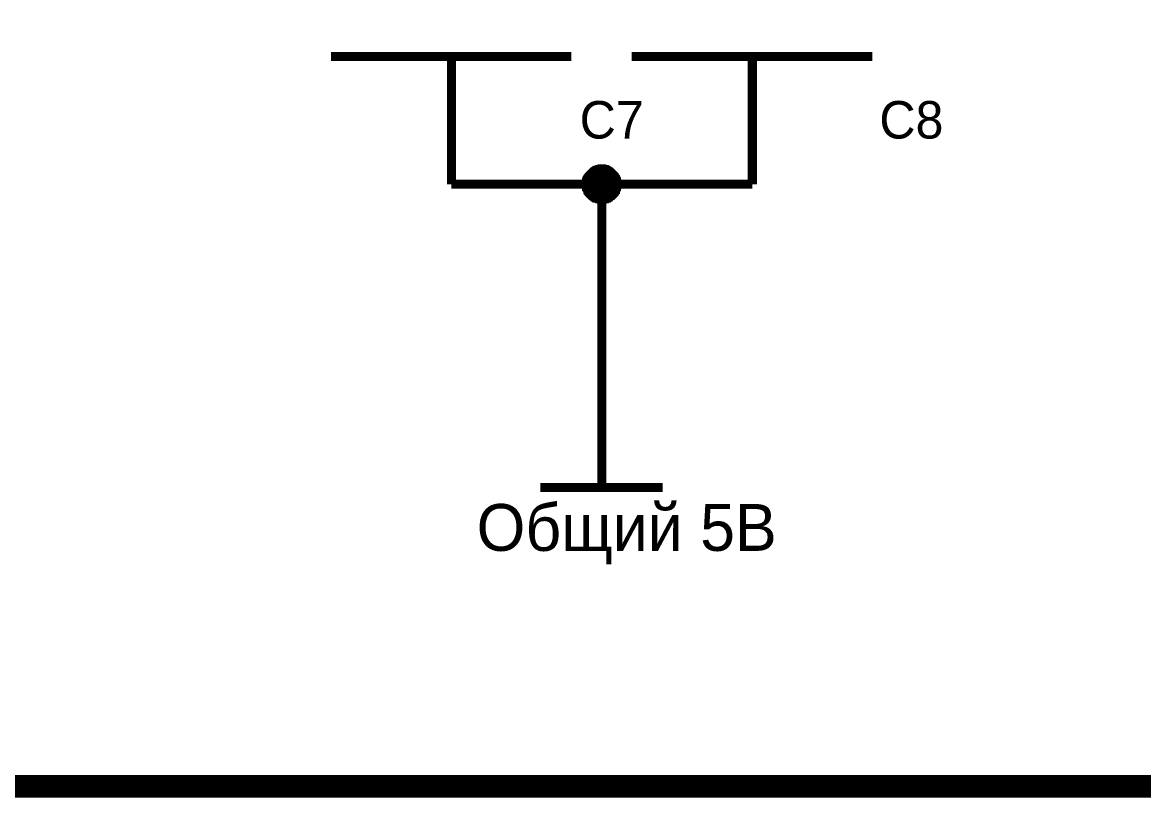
# Model space of a CAD drawing. Header units: millimetres. Extents: x 0 to 567, y 0 to 399.
# Drawn here: x 230.77 to 268.03, y 72.12 to 97.87 of the extents above; entities that cross this region are included whole.
import ezdxf

# ---------------------------------------------------------------- set-up
doc = ezdxf.new("R2010")
doc.units = ezdxf.units.MM
doc.layers.add('Sheet', color=255, linetype='Continuous')

msp = doc.modelspace()

# ---------------------------------------------------------------- linework, layer by layer
at = {"layer": 'Sheet'}
for points, const_width in [([(220.032, 87.496), (220.032, 72.495), (272.512, 72.495), (272.512, 97.496)], 0.749), ([(249.015, 96.738), (241.02, 96.738)], 0.3), ([(245.027, 96.738), (245.027, 92.496)], 0.3), ([(259.013, 96.738), (251.018, 96.738)], 0.3), ([(255.025, 96.738), (255.025, 92.496)], 0.3), ([(249.501, 92.496), (249.501, 92.516), (249.501, 92.554), (249.501, 92.574), (249.52, 92.593), (249.52, 92.613), (249.52, 92.652), (249.54, 92.671), (249.54, 92.691), (249.559, 92.71), (249.559, 92.73), (249.579, 92.749), (249.598, 92.768), (249.598, 92.788), (249.618, 92.807), (249.637, 92.827), (249.657, 92.846), (249.676, 92.866), (249.696, 92.885), (249.715, 92.905), (249.734, 92.905), (249.754, 92.924), (249.773, 92.944), (249.793, 92.944), (249.812, 92.963), (249.851, 92.963), (249.871, 92.983), (249.89, 92.983), (249.929, 92.983), (249.948, 93.002), (249.968, 93.002), (250.007, 93.002), (250.026, 93.002)], 0.3), ([(249.501, 92.496), (249.501, 92.516), (249.501, 92.554), (249.501, 92.574), (249.52, 92.593), (249.52, 92.613), (249.52, 92.652), (249.54, 92.671), (249.54, 92.691), (249.559, 92.71), (249.559, 92.73), (249.579, 92.749), (249.598, 92.768), (249.598, 92.788), (249.618, 92.807), (249.637, 92.827), (249.657, 92.846), (249.676, 92.866), (249.696, 92.885), (249.715, 92.905), (249.734, 92.905), (249.754, 92.924), (249.773, 92.944), (249.793, 92.944), (249.812, 92.963), (249.851, 92.963), (249.871, 92.983), (249.89, 92.983), (249.929, 92.983), (249.948, 93.002), (249.968, 93.002), (250.007, 93.002), (250.026, 93.002)], 0.3), ([(249.501, 92.496), (249.501, 92.516), (249.501, 92.554), (249.501, 92.574), (249.52, 92.593), (249.52, 92.613), (249.52, 92.652), (249.54, 92.671), (249.54, 92.691), (249.559, 92.71), (249.559, 92.73), (249.579, 92.749), (249.598, 92.768), (249.598, 92.788), (249.618, 92.807), (249.637, 92.827), (249.657, 92.846), (249.676, 92.866), (249.696, 92.885), (249.715, 92.905), (249.734, 92.905), (249.754, 92.924), (249.773, 92.944), (249.793, 92.944), (249.812, 92.963), (249.851, 92.963), (249.871, 92.983), (249.89, 92.983), (249.929, 92.983), (249.948, 93.002), (249.968, 93.002), (250.007, 93.002), (250.026, 93.002)], 0.3), ([(249.501, 92.496), (249.501, 92.516), (249.501, 92.554), (249.501, 92.574), (249.52, 92.593), (249.52, 92.613), (249.52, 92.652), (249.54, 92.671), (249.54, 92.691), (249.559, 92.71), (249.559, 92.73), (249.579, 92.749), (249.598, 92.768), (249.598, 92.788), (249.618, 92.807), (249.637, 92.827), (249.657, 92.846), (249.676, 92.866), (249.696, 92.885), (249.715, 92.905), (249.734, 92.905), (249.754, 92.924), (249.773, 92.944), (249.793, 92.944), (249.812, 92.963), (249.851, 92.963), (249.871, 92.983), (249.89, 92.983), (249.929, 92.983), (249.948, 93.002), (249.968, 93.002), (250.007, 93.002), (250.026, 93.002)], 0.3), ([(250.026, 93.002), (250.026, 93.002)], 0.3), ([(250.026, 93.002), (250.046, 93.002), (250.085, 93.002), (250.104, 93.002), (250.123, 92.983), (250.143, 92.983), (250.182, 92.983), (250.201, 92.963), (250.221, 92.963), (250.24, 92.944), (250.26, 92.944), (250.279, 92.924), (250.299, 92.905), (250.318, 92.905), (250.337, 92.885), (250.357, 92.866), (250.376, 92.846), (250.396, 92.827), (250.415, 92.807), (250.435, 92.788), (250.435, 92.768), (250.454, 92.749), (250.474, 92.73), (250.474, 92.71), (250.493, 92.691), (250.493, 92.671), (250.512, 92.652), (250.512, 92.613), (250.512, 92.593), (250.532, 92.574), (250.532, 92.554), (250.532, 92.516), (250.532, 92.496)], 0.3), ([(250.026, 93.002), (250.026, 93.002)], 0.3), ([(250.026, 93.002), (250.046, 93.002), (250.085, 93.002), (250.104, 93.002), (250.123, 92.983), (250.143, 92.983), (250.182, 92.983), (250.201, 92.963), (250.221, 92.963), (250.24, 92.944), (250.26, 92.944), (250.279, 92.924), (250.299, 92.905), (250.318, 92.905), (250.337, 92.885), (250.357, 92.866), (250.376, 92.846), (250.396, 92.827), (250.415, 92.807), (250.435, 92.788), (250.435, 92.768), (250.454, 92.749), (250.474, 92.73), (250.474, 92.71), (250.493, 92.691), (250.493, 92.671), (250.512, 92.652), (250.512, 92.613), (250.512, 92.593), (250.532, 92.574), (250.532, 92.554), (250.532, 92.516), (250.532, 92.496)], 0.3), ([(250.026, 93.002), (250.026, 93.002)], 0.3), ([(250.026, 93.002), (250.046, 93.002), (250.085, 93.002), (250.104, 93.002), (250.123, 92.983), (250.143, 92.983), (250.182, 92.983), (250.201, 92.963), (250.221, 92.963), (250.24, 92.944), (250.26, 92.944), (250.279, 92.924), (250.299, 92.905), (250.318, 92.905), (250.337, 92.885), (250.357, 92.866), (250.376, 92.846), (250.396, 92.827), (250.415, 92.807), (250.435, 92.788), (250.435, 92.768), (250.454, 92.749), (250.474, 92.73), (250.474, 92.71), (250.493, 92.691), (250.493, 92.671), (250.512, 92.652), (250.512, 92.613), (250.512, 92.593), (250.532, 92.574), (250.532, 92.554), (250.532, 92.516), (250.532, 92.496)], 0.3), ([(250.026, 93.002), (250.026, 93.002)], 0.3), ([(250.026, 93.002), (250.046, 93.002), (250.085, 93.002), (250.104, 93.002), (250.123, 92.983), (250.143, 92.983), (250.182, 92.983), (250.201, 92.963), (250.221, 92.963), (250.24, 92.944), (250.26, 92.944), (250.279, 92.924), (250.299, 92.905), (250.318, 92.905), (250.337, 92.885), (250.357, 92.866), (250.376, 92.846), (250.396, 92.827), (250.415, 92.807), (250.435, 92.788), (250.435, 92.768), (250.454, 92.749), (250.474, 92.73), (250.474, 92.71), (250.493, 92.691), (250.493, 92.671), (250.512, 92.652), (250.512, 92.613), (250.512, 92.593), (250.532, 92.574), (250.532, 92.554), (250.532, 92.516), (250.532, 92.496)], 0.3), ([(249.501, 92.496), (249.501, 92.516), (249.501, 92.554), (249.501, 92.574), (249.52, 92.593), (249.52, 92.613), (249.52, 92.652), (249.54, 92.671), (249.54, 92.691), (249.559, 92.71), (249.559, 92.73), (249.579, 92.749), (249.598, 92.768), (249.598, 92.788), (249.618, 92.807), (249.637, 92.827), (249.657, 92.846), (249.676, 92.866), (249.696, 92.885), (249.715, 92.905), (249.734, 92.905), (249.754, 92.924), (249.773, 92.944), (249.793, 92.944), (249.812, 92.963), (249.851, 92.963), (249.871, 92.983), (249.89, 92.983), (249.929, 92.983), (249.948, 93.002), (249.968, 93.002), (250.007, 93.002), (250.026, 93.002)], 0.0991), ([(249.501, 92.496), (249.501, 92.516), (249.501, 92.554), (249.501, 92.574), (249.52, 92.593), (249.52, 92.613), (249.52, 92.652), (249.54, 92.671), (249.54, 92.691), (249.559, 92.71), (249.559, 92.73), (249.579, 92.749), (249.598, 92.768), (249.598, 92.788), (249.618, 92.807), (249.637, 92.827), (249.657, 92.846), (249.676, 92.866), (249.696, 92.885), (249.715, 92.905), (249.734, 92.905), (249.754, 92.924), (249.773, 92.944), (249.793, 92.944), (249.812, 92.963), (249.851, 92.963), (249.871, 92.983), (249.89, 92.983), (249.929, 92.983), (249.948, 93.002), (249.968, 93.002), (250.007, 93.002), (250.026, 93.002)], 0.0991), ([(249.501, 92.496), (249.501, 92.516), (249.501, 92.554), (249.501, 92.574), (249.52, 92.593), (249.52, 92.613), (249.52, 92.652), (249.54, 92.671), (249.54, 92.691), (249.559, 92.71), (249.559, 92.73), (249.579, 92.749), (249.598, 92.768), (249.598, 92.788), (249.618, 92.807), (249.637, 92.827), (249.657, 92.846), (249.676, 92.866), (249.696, 92.885), (249.715, 92.905), (249.734, 92.905), (249.754, 92.924), (249.773, 92.944), (249.793, 92.944), (249.812, 92.963), (249.851, 92.963), (249.871, 92.983), (249.89, 92.983), (249.929, 92.983), (249.948, 93.002), (249.968, 93.002), (250.007, 93.002), (250.026, 93.002)], 0.0991), ([(249.501, 92.496), (249.501, 92.516), (249.501, 92.554), (249.501, 92.574), (249.52, 92.593), (249.52, 92.613), (249.52, 92.652), (249.54, 92.671), (249.54, 92.691), (249.559, 92.71), (249.559, 92.73), (249.579, 92.749), (249.598, 92.768), (249.598, 92.788), (249.618, 92.807), (249.637, 92.827), (249.657, 92.846), (249.676, 92.866), (249.696, 92.885), (249.715, 92.905), (249.734, 92.905), (249.754, 92.924), (249.773, 92.944), (249.793, 92.944), (249.812, 92.963), (249.851, 92.963), (249.871, 92.983), (249.89, 92.983), (249.929, 92.983), (249.948, 93.002), (249.968, 93.002), (250.007, 93.002), (250.026, 93.002)], 0.0991), ([(250.026, 93.002), (250.026, 93.002)], 0.0991), ([(250.026, 93.002), (250.046, 93.002), (250.085, 93.002), (250.104, 93.002), (250.123, 92.983), (250.143, 92.983), (250.182, 92.983), (250.201, 92.963), (250.221, 92.963), (250.24, 92.944), (250.26, 92.944), (250.279, 92.924), (250.299, 92.905), (250.318, 92.905), (250.337, 92.885), (250.357, 92.866), (250.376, 92.846), (250.396, 92.827), (250.415, 92.807), (250.435, 92.788), (250.435, 92.768), (250.454, 92.749), (250.474, 92.73), (250.474, 92.71), (250.493, 92.691), (250.493, 92.671), (250.512, 92.652), (250.512, 92.613), (250.512, 92.593), (250.532, 92.574), (250.532, 92.554), (250.532, 92.516), (250.532, 92.496)], 0.0991), ([(250.026, 93.002), (250.026, 93.002)], 0.0991), ([(250.026, 93.002), (250.046, 93.002), (250.085, 93.002), (250.104, 93.002), (250.123, 92.983), (250.143, 92.983), (250.182, 92.983), (250.201, 92.963), (250.221, 92.963), (250.24, 92.944), (250.26, 92.944), (250.279, 92.924), (250.299, 92.905), (250.318, 92.905), (250.337, 92.885), (250.357, 92.866), (250.376, 92.846), (250.396, 92.827), (250.415, 92.807), (250.435, 92.788), (250.435, 92.768), (250.454, 92.749), (250.474, 92.73), (250.474, 92.71), (250.493, 92.691), (250.493, 92.671), (250.512, 92.652), (250.512, 92.613), (250.512, 92.593), (250.532, 92.574), (250.532, 92.554), (250.532, 92.516), (250.532, 92.496)], 0.0991), ([(250.026, 93.002), (250.026, 93.002)], 0.0991), ([(250.026, 93.002), (250.046, 93.002), (250.085, 93.002), (250.104, 93.002), (250.123, 92.983), (250.143, 92.983), (250.182, 92.983), (250.201, 92.963), (250.221, 92.963), (250.24, 92.944), (250.26, 92.944), (250.279, 92.924), (250.299, 92.905), (250.318, 92.905), (250.337, 92.885), (250.357, 92.866), (250.376, 92.846), (250.396, 92.827), (250.415, 92.807), (250.435, 92.788), (250.435, 92.768), (250.454, 92.749), (250.474, 92.73), (250.474, 92.71), (250.493, 92.691), (250.493, 92.671), (250.512, 92.652), (250.512, 92.613), (250.512, 92.593), (250.532, 92.574), (250.532, 92.554), (250.532, 92.516), (250.532, 92.496)], 0.0991), ([(250.026, 93.002), (250.026, 93.002)], 0.0991), ([(250.026, 93.002), (250.046, 93.002), (250.085, 93.002), (250.104, 93.002), (250.123, 92.983), (250.143, 92.983), (250.182, 92.983), (250.201, 92.963), (250.221, 92.963), (250.24, 92.944), (250.26, 92.944), (250.279, 92.924), (250.299, 92.905), (250.318, 92.905), (250.337, 92.885), (250.357, 92.866), (250.376, 92.846), (250.396, 92.827), (250.415, 92.807), (250.435, 92.788), (250.435, 92.768), (250.454, 92.749), (250.474, 92.73), (250.474, 92.71), (250.493, 92.691), (250.493, 92.671), (250.512, 92.652), (250.512, 92.613), (250.512, 92.593), (250.532, 92.574), (250.532, 92.554), (250.532, 92.516), (250.532, 92.496)], 0.0991), ([(245.027, 92.496), (245.027, 92.496), (250.026, 92.496), (255.025, 92.496)], 0.3), ([(250.026, 91.99), (250.007, 91.99), (249.968, 91.99), (249.948, 91.99), (249.929, 92.01), (249.89, 92.01), (249.871, 92.01), (249.851, 92.029), (249.812, 92.029), (249.793, 92.029), (249.773, 92.049), (249.754, 92.068), (249.734, 92.068), (249.715, 92.088), (249.696, 92.107), (249.676, 92.126), (249.657, 92.126), (249.637, 92.146), (249.618, 92.165), (249.598, 92.185), (249.598, 92.204), (249.579, 92.224), (249.559, 92.243), (249.559, 92.263), (249.54, 92.302), (249.54, 92.321), (249.52, 92.34), (249.52, 92.36), (249.52, 92.399), (249.501, 92.418), (249.501, 92.438), (249.501, 92.477), (249.501, 92.496)], 0.3), ([(249.501, 92.496), (249.501, 92.496)], 0.3), ([(250.026, 91.99), (250.007, 91.99), (249.968, 91.99), (249.948, 91.99), (249.929, 92.01), (249.89, 92.01), (249.871, 92.01), (249.851, 92.029), (249.812, 92.029), (249.793, 92.029), (249.773, 92.049), (249.754, 92.068), (249.734, 92.068), (249.715, 92.088), (249.696, 92.107), (249.676, 92.126), (249.657, 92.126), (249.637, 92.146), (249.618, 92.165), (249.598, 92.185), (249.598, 92.204), (249.579, 92.224), (249.559, 92.243), (249.559, 92.263), (249.54, 92.302), (249.54, 92.321), (249.52, 92.34), (249.52, 92.36), (249.52, 92.399), (249.501, 92.418), (249.501, 92.438), (249.501, 92.477), (249.501, 92.496)], 0.3), ([(249.501, 92.496), (249.501, 92.496)], 0.3), ([(250.026, 91.99), (250.007, 91.99), (249.968, 91.99), (249.948, 91.99), (249.929, 92.01), (249.89, 92.01), (249.871, 92.01), (249.851, 92.029), (249.812, 92.029), (249.793, 92.029), (249.773, 92.049), (249.754, 92.068), (249.734, 92.068), (249.715, 92.088), (249.696, 92.107), (249.676, 92.126), (249.657, 92.126), (249.637, 92.146), (249.618, 92.165), (249.598, 92.185), (249.598, 92.204), (249.579, 92.224), (249.559, 92.243), (249.559, 92.263), (249.54, 92.302), (249.54, 92.321), (249.52, 92.34), (249.52, 92.36), (249.52, 92.399), (249.501, 92.418), (249.501, 92.438), (249.501, 92.477), (249.501, 92.496)], 0.3), ([(249.501, 92.496), (249.501, 92.496)], 0.3), ([(250.026, 91.99), (250.007, 91.99), (249.968, 91.99), (249.948, 91.99), (249.929, 92.01), (249.89, 92.01), (249.871, 92.01), (249.851, 92.029), (249.812, 92.029), (249.793, 92.029), (249.773, 92.049), (249.754, 92.068), (249.734, 92.068), (249.715, 92.088), (249.696, 92.107), (249.676, 92.126), (249.657, 92.126), (249.637, 92.146), (249.618, 92.165), (249.598, 92.185), (249.598, 92.204), (249.579, 92.224), (249.559, 92.243), (249.559, 92.263), (249.54, 92.302), (249.54, 92.321), (249.52, 92.34), (249.52, 92.36), (249.52, 92.399), (249.501, 92.418), (249.501, 92.438), (249.501, 92.477), (249.501, 92.496)], 0.3), ([(249.501, 92.496), (249.501, 92.496)], 0.3), ([(250.026, 91.99), (250.007, 91.99), (249.968, 91.99), (249.948, 91.99), (249.929, 92.01), (249.89, 92.01), (249.871, 92.01), (249.851, 92.029), (249.812, 92.029), (249.793, 92.029), (249.773, 92.049), (249.754, 92.068), (249.734, 92.068), (249.715, 92.088), (249.696, 92.107), (249.676, 92.126), (249.657, 92.126), (249.637, 92.146), (249.618, 92.165), (249.598, 92.185), (249.598, 92.204), (249.579, 92.224), (249.559, 92.243), (249.559, 92.263), (249.54, 92.302), (249.54, 92.321), (249.52, 92.34), (249.52, 92.36), (249.52, 92.399), (249.501, 92.418), (249.501, 92.438), (249.501, 92.477), (249.501, 92.496)], 0.0991), ([(249.501, 92.496), (249.501, 92.496)], 0.0991), ([(250.026, 91.99), (250.007, 91.99), (249.968, 91.99), (249.948, 91.99), (249.929, 92.01), (249.89, 92.01), (249.871, 92.01), (249.851, 92.029), (249.812, 92.029), (249.793, 92.029), (249.773, 92.049), (249.754, 92.068), (249.734, 92.068), (249.715, 92.088), (249.696, 92.107), (249.676, 92.126), (249.657, 92.126), (249.637, 92.146), (249.618, 92.165), (249.598, 92.185), (249.598, 92.204), (249.579, 92.224), (249.559, 92.243), (249.559, 92.263), (249.54, 92.302), (249.54, 92.321), (249.52, 92.34), (249.52, 92.36), (249.52, 92.399), (249.501, 92.418), (249.501, 92.438), (249.501, 92.477), (249.501, 92.496)], 0.0991), ([(249.501, 92.496), (249.501, 92.496)], 0.0991), ([(250.026, 91.99), (250.007, 91.99), (249.968, 91.99), (249.948, 91.99), (249.929, 92.01), (249.89, 92.01), (249.871, 92.01), (249.851, 92.029), (249.812, 92.029), (249.793, 92.029), (249.773, 92.049), (249.754, 92.068), (249.734, 92.068), (249.715, 92.088), (249.696, 92.107), (249.676, 92.126), (249.657, 92.126), (249.637, 92.146), (249.618, 92.165), (249.598, 92.185), (249.598, 92.204), (249.579, 92.224), (249.559, 92.243), (249.559, 92.263), (249.54, 92.302), (249.54, 92.321), (249.52, 92.34), (249.52, 92.36), (249.52, 92.399), (249.501, 92.418), (249.501, 92.438), (249.501, 92.477), (249.501, 92.496)], 0.0991), ([(249.501, 92.496), (249.501, 92.496)], 0.0991), ([(250.026, 91.99), (250.007, 91.99), (249.968, 91.99), (249.948, 91.99), (249.929, 92.01), (249.89, 92.01), (249.871, 92.01), (249.851, 92.029), (249.812, 92.029), (249.793, 92.029), (249.773, 92.049), (249.754, 92.068), (249.734, 92.068), (249.715, 92.088), (249.696, 92.107), (249.676, 92.126), (249.657, 92.126), (249.637, 92.146), (249.618, 92.165), (249.598, 92.185), (249.598, 92.204), (249.579, 92.224), (249.559, 92.243), (249.559, 92.263), (249.54, 92.302), (249.54, 92.321), (249.52, 92.34), (249.52, 92.36), (249.52, 92.399), (249.501, 92.418), (249.501, 92.438), (249.501, 92.477), (249.501, 92.496)], 0.0991), ([(249.501, 92.496), (249.501, 92.496)], 0.0991), ([(250.532, 92.496), (250.532, 92.477), (250.532, 92.438), (250.532, 92.418), (250.512, 92.399), (250.512, 92.36), (250.512, 92.34), (250.493, 92.321), (250.493, 92.302), (250.474, 92.263), (250.474, 92.243), (250.454, 92.224), (250.435, 92.204), (250.435, 92.185), (250.415, 92.165), (250.396, 92.146), (250.376, 92.126), (250.357, 92.126), (250.337, 92.107), (250.318, 92.088), (250.299, 92.068), (250.279, 92.068), (250.26, 92.049), (250.24, 92.029), (250.221, 92.029), (250.201, 92.029), (250.182, 92.01), (250.143, 92.01), (250.123, 92.01), (250.104, 91.99), (250.085, 91.99), (250.046, 91.99), (250.026, 91.99)], 0.3), ([(250.026, 87.496), (250.026, 92.496)], 0.3), ([(250.532, 92.496), (250.532, 92.477), (250.532, 92.438), (250.532, 92.418), (250.512, 92.399), (250.512, 92.36), (250.512, 92.34), (250.493, 92.321), (250.493, 92.302), (250.474, 92.263), (250.474, 92.243), (250.454, 92.224), (250.435, 92.204), (250.435, 92.185), (250.415, 92.165), (250.396, 92.146), (250.376, 92.126), (250.357, 92.126), (250.337, 92.107), (250.318, 92.088), (250.299, 92.068), (250.279, 92.068), (250.26, 92.049), (250.24, 92.029), (250.221, 92.029), (250.201, 92.029), (250.182, 92.01), (250.143, 92.01), (250.123, 92.01), (250.104, 91.99), (250.085, 91.99), (250.046, 91.99), (250.026, 91.99)], 0.3), ([(250.532, 92.496), (250.532, 92.477), (250.532, 92.438), (250.532, 92.418), (250.512, 92.399), (250.512, 92.36), (250.512, 92.34), (250.493, 92.321), (250.493, 92.302), (250.474, 92.263), (250.474, 92.243), (250.454, 92.224), (250.435, 92.204), (250.435, 92.185), (250.415, 92.165), (250.396, 92.146), (250.376, 92.126), (250.357, 92.126), (250.337, 92.107), (250.318, 92.088), (250.299, 92.068), (250.279, 92.068), (250.26, 92.049), (250.24, 92.029), (250.221, 92.029), (250.201, 92.029), (250.182, 92.01), (250.143, 92.01), (250.123, 92.01), (250.104, 91.99), (250.085, 91.99), (250.046, 91.99), (250.026, 91.99)], 0.3), ([(250.532, 92.496), (250.532, 92.477), (250.532, 92.438), (250.532, 92.418), (250.512, 92.399), (250.512, 92.36), (250.512, 92.34), (250.493, 92.321), (250.493, 92.302), (250.474, 92.263), (250.474, 92.243), (250.454, 92.224), (250.435, 92.204), (250.435, 92.185), (250.415, 92.165), (250.396, 92.146), (250.376, 92.126), (250.357, 92.126), (250.337, 92.107), (250.318, 92.088), (250.299, 92.068), (250.279, 92.068), (250.26, 92.049), (250.24, 92.029), (250.221, 92.029), (250.201, 92.029), (250.182, 92.01), (250.143, 92.01), (250.123, 92.01), (250.104, 91.99), (250.085, 91.99), (250.046, 91.99), (250.026, 91.99)], 0.3), ([(250.532, 92.496), (250.532, 92.477), (250.532, 92.438), (250.532, 92.418), (250.512, 92.399), (250.512, 92.36), (250.512, 92.34), (250.493, 92.321), (250.493, 92.302), (250.474, 92.263), (250.474, 92.243), (250.454, 92.224), (250.435, 92.204), (250.435, 92.185), (250.415, 92.165), (250.396, 92.146), (250.376, 92.126), (250.357, 92.126), (250.337, 92.107), (250.318, 92.088), (250.299, 92.068), (250.279, 92.068), (250.26, 92.049), (250.24, 92.029), (250.221, 92.029), (250.201, 92.029), (250.182, 92.01), (250.143, 92.01), (250.123, 92.01), (250.104, 91.99), (250.085, 91.99), (250.046, 91.99), (250.026, 91.99)], 0.0991), ([(250.532, 92.496), (250.532, 92.477), (250.532, 92.438), (250.532, 92.418), (250.512, 92.399), (250.512, 92.36), (250.512, 92.34), (250.493, 92.321), (250.493, 92.302), (250.474, 92.263), (250.474, 92.243), (250.454, 92.224), (250.435, 92.204), (250.435, 92.185), (250.415, 92.165), (250.396, 92.146), (250.376, 92.126), (250.357, 92.126), (250.337, 92.107), (250.318, 92.088), (250.299, 92.068), (250.279, 92.068), (250.26, 92.049), (250.24, 92.029), (250.221, 92.029), (250.201, 92.029), (250.182, 92.01), (250.143, 92.01), (250.123, 92.01), (250.104, 91.99), (250.085, 91.99), (250.046, 91.99), (250.026, 91.99)], 0.0991), ([(250.532, 92.496), (250.532, 92.477), (250.532, 92.438), (250.532, 92.418), (250.512, 92.399), (250.512, 92.36), (250.512, 92.34), (250.493, 92.321), (250.493, 92.302), (250.474, 92.263), (250.474, 92.243), (250.454, 92.224), (250.435, 92.204), (250.435, 92.185), (250.415, 92.165), (250.396, 92.146), (250.376, 92.126), (250.357, 92.126), (250.337, 92.107), (250.318, 92.088), (250.299, 92.068), (250.279, 92.068), (250.26, 92.049), (250.24, 92.029), (250.221, 92.029), (250.201, 92.029), (250.182, 92.01), (250.143, 92.01), (250.123, 92.01), (250.104, 91.99), (250.085, 91.99), (250.046, 91.99), (250.026, 91.99)], 0.0991), ([(250.532, 92.496), (250.532, 92.477), (250.532, 92.438), (250.532, 92.418), (250.512, 92.399), (250.512, 92.36), (250.512, 92.34), (250.493, 92.321), (250.493, 92.302), (250.474, 92.263), (250.474, 92.243), (250.454, 92.224), (250.435, 92.204), (250.435, 92.185), (250.415, 92.165), (250.396, 92.146), (250.376, 92.126), (250.357, 92.126), (250.337, 92.107), (250.318, 92.088), (250.299, 92.068), (250.279, 92.068), (250.26, 92.049), (250.24, 92.029), (250.221, 92.029), (250.201, 92.029), (250.182, 92.01), (250.143, 92.01), (250.123, 92.01), (250.104, 91.99), (250.085, 91.99), (250.046, 91.99), (250.026, 91.99)], 0.0991), ([(250.532, 92.496), (250.532, 92.496), (250.532, 92.496), (250.532, 92.496), (250.532, 92.496), (250.532, 92.496), (250.532, 92.496), (250.532, 92.496), (250.532, 92.496), (250.532, 92.496), (250.532, 92.496), (250.532, 92.496), (250.532, 92.496), (250.532, 92.496), (250.532, 92.496), (250.532, 92.496), (250.532, 92.496), (250.532, 92.496), (250.532, 92.496), (250.532, 92.496), (250.532, 92.496), (250.532, 92.496), (250.532, 92.496), (250.532, 92.496), (250.532, 92.496), (250.532, 92.496), (250.532, 92.496), (250.532, 92.496), (250.532, 92.496), (250.532, 92.496), (250.532, 92.496), (250.532, 92.496), (250.532, 92.496)], 0.3), ([(250.532, 92.496), (250.532, 92.496)], 0.3), ([(250.532, 92.496), (250.532, 92.496), (250.532, 92.496), (250.532, 92.496), (250.532, 92.496), (250.532, 92.496), (250.532, 92.496), (250.532, 92.496), (250.532, 92.496), (250.532, 92.496), (250.532, 92.496), (250.532, 92.496), (250.532, 92.496), (250.532, 92.496), (250.532, 92.496), (250.532, 92.496), (250.532, 92.496), (250.532, 92.496), (250.532, 92.496), (250.532, 92.496), (250.532, 92.496), (250.532, 92.496), (250.532, 92.496), (250.532, 92.496), (250.532, 92.496), (250.532, 92.496), (250.532, 92.496), (250.532, 92.496), (250.532, 92.496), (250.532, 92.496), (250.532, 92.496), (250.532, 92.496), (250.532, 92.496)], 0.3), ([(250.532, 92.496), (250.532, 92.496)], 0.3), ([(250.532, 92.496), (250.532, 92.496), (250.532, 92.496), (250.532, 92.496), (250.532, 92.496), (250.532, 92.496), (250.532, 92.496), (250.532, 92.496), (250.532, 92.496), (250.532, 92.496), (250.532, 92.496), (250.532, 92.496), (250.532, 92.496), (250.532, 92.496), (250.532, 92.496), (250.532, 92.496), (250.532, 92.496), (250.532, 92.496), (250.532, 92.496), (250.532, 92.496), (250.532, 92.496), (250.532, 92.496), (250.532, 92.496), (250.532, 92.496), (250.532, 92.496), (250.532, 92.496), (250.532, 92.496), (250.532, 92.496), (250.532, 92.496), (250.532, 92.496), (250.532, 92.496), (250.532, 92.496), (250.532, 92.496)], 0.3), ([(250.532, 92.496), (250.532, 92.496)], 0.3), ([(250.532, 92.496), (250.532, 92.496), (250.532, 92.496), (250.532, 92.496), (250.532, 92.496), (250.532, 92.496), (250.532, 92.496), (250.532, 92.496), (250.532, 92.496), (250.532, 92.496), (250.532, 92.496), (250.532, 92.496), (250.532, 92.496), (250.532, 92.496), (250.532, 92.496), (250.532, 92.496), (250.532, 92.496), (250.532, 92.496), (250.532, 92.496), (250.532, 92.496), (250.532, 92.496), (250.532, 92.496), (250.532, 92.496), (250.532, 92.496), (250.532, 92.496), (250.532, 92.496), (250.532, 92.496), (250.532, 92.496), (250.532, 92.496), (250.532, 92.496), (250.532, 92.496), (250.532, 92.496), (250.532, 92.496)], 0.3), ([(250.532, 92.496), (250.532, 92.496)], 0.3), ([(250.532, 92.496), (250.532, 92.496), (250.532, 92.496), (250.532, 92.496), (250.532, 92.496), (250.532, 92.496), (250.532, 92.496), (250.532, 92.496), (250.532, 92.496), (250.532, 92.496), (250.532, 92.496), (250.532, 92.496), (250.532, 92.496), (250.532, 92.496), (250.532, 92.496), (250.532, 92.496), (250.532, 92.496), (250.532, 92.496), (250.532, 92.496), (250.532, 92.496), (250.532, 92.496), (250.532, 92.496), (250.532, 92.496), (250.532, 92.496), (250.532, 92.496), (250.532, 92.496), (250.532, 92.496), (250.532, 92.496), (250.532, 92.496), (250.532, 92.496), (250.532, 92.496), (250.532, 92.496), (250.532, 92.496)], 0.0991), ([(250.532, 92.496), (250.532, 92.496)], 0.0991), ([(250.532, 92.496), (250.532, 92.496), (250.532, 92.496), (250.532, 92.496), (250.532, 92.496), (250.532, 92.496), (250.532, 92.496), (250.532, 92.496), (250.532, 92.496), (250.532, 92.496), (250.532, 92.496), (250.532, 92.496), (250.532, 92.496), (250.532, 92.496), (250.532, 92.496), (250.532, 92.496), (250.532, 92.496), (250.532, 92.496), (250.532, 92.496), (250.532, 92.496), (250.532, 92.496), (250.532, 92.496), (250.532, 92.496), (250.532, 92.496), (250.532, 92.496), (250.532, 92.496), (250.532, 92.496), (250.532, 92.496), (250.532, 92.496), (250.532, 92.496), (250.532, 92.496), (250.532, 92.496), (250.532, 92.496)], 0.0991), ([(250.532, 92.496), (250.532, 92.496)], 0.0991), ([(250.532, 92.496), (250.532, 92.496), (250.532, 92.496), (250.532, 92.496), (250.532, 92.496), (250.532, 92.496), (250.532, 92.496), (250.532, 92.496), (250.532, 92.496), (250.532, 92.496), (250.532, 92.496), (250.532, 92.496), (250.532, 92.496), (250.532, 92.496), (250.532, 92.496), (250.532, 92.496), (250.532, 92.496), (250.532, 92.496), (250.532, 92.496), (250.532, 92.496), (250.532, 92.496), (250.532, 92.496), (250.532, 92.496), (250.532, 92.496), (250.532, 92.496), (250.532, 92.496), (250.532, 92.496), (250.532, 92.496), (250.532, 92.496), (250.532, 92.496), (250.532, 92.496), (250.532, 92.496), (250.532, 92.496)], 0.0991), ([(250.532, 92.496), (250.532, 92.496)], 0.0991), ([(250.532, 92.496), (250.532, 92.496), (250.532, 92.496), (250.532, 92.496), (250.532, 92.496), (250.532, 92.496), (250.532, 92.496), (250.532, 92.496), (250.532, 92.496), (250.532, 92.496), (250.532, 92.496), (250.532, 92.496), (250.532, 92.496), (250.532, 92.496), (250.532, 92.496), (250.532, 92.496), (250.532, 92.496), (250.532, 92.496), (250.532, 92.496), (250.532, 92.496), (250.532, 92.496), (250.532, 92.496), (250.532, 92.496), (250.532, 92.496), (250.532, 92.496), (250.532, 92.496), (250.532, 92.496), (250.532, 92.496), (250.532, 92.496), (250.532, 92.496), (250.532, 92.496), (250.532, 92.496), (250.532, 92.496)], 0.0991), ([(250.532, 92.496), (250.532, 92.496)], 0.0991), ([(250.026, 87.496), (250.026, 82.418)], 0.3), ([(247.984, 82.418), (252.049, 82.418)], 0.3)]:
    msp.add_lwpolyline(points, dxfattribs=dict(at, const_width=const_width))
at = {"layer": 'Sheet', "const_width": 0.508}
msp.add_lwpolyline([(249.746, 92.5, 1), (250.254, 92.5, 1)], format="xyb", close=True, dxfattribs=at)

# ---------------------------------------------------------------- texts
at = {"layer": 'Sheet'}
for s, height, p in [('C7', 1.2452, (249.287, 94.014)), ('C8', 1.2452, (259.246, 94.014)), ('Общий 5В', 1.5565, (245.864, 80.316))]:
    msp.add_text(s, height=height, dxfattribs=at).set_placement(p)

doc.saveas('drawing.dxf')
